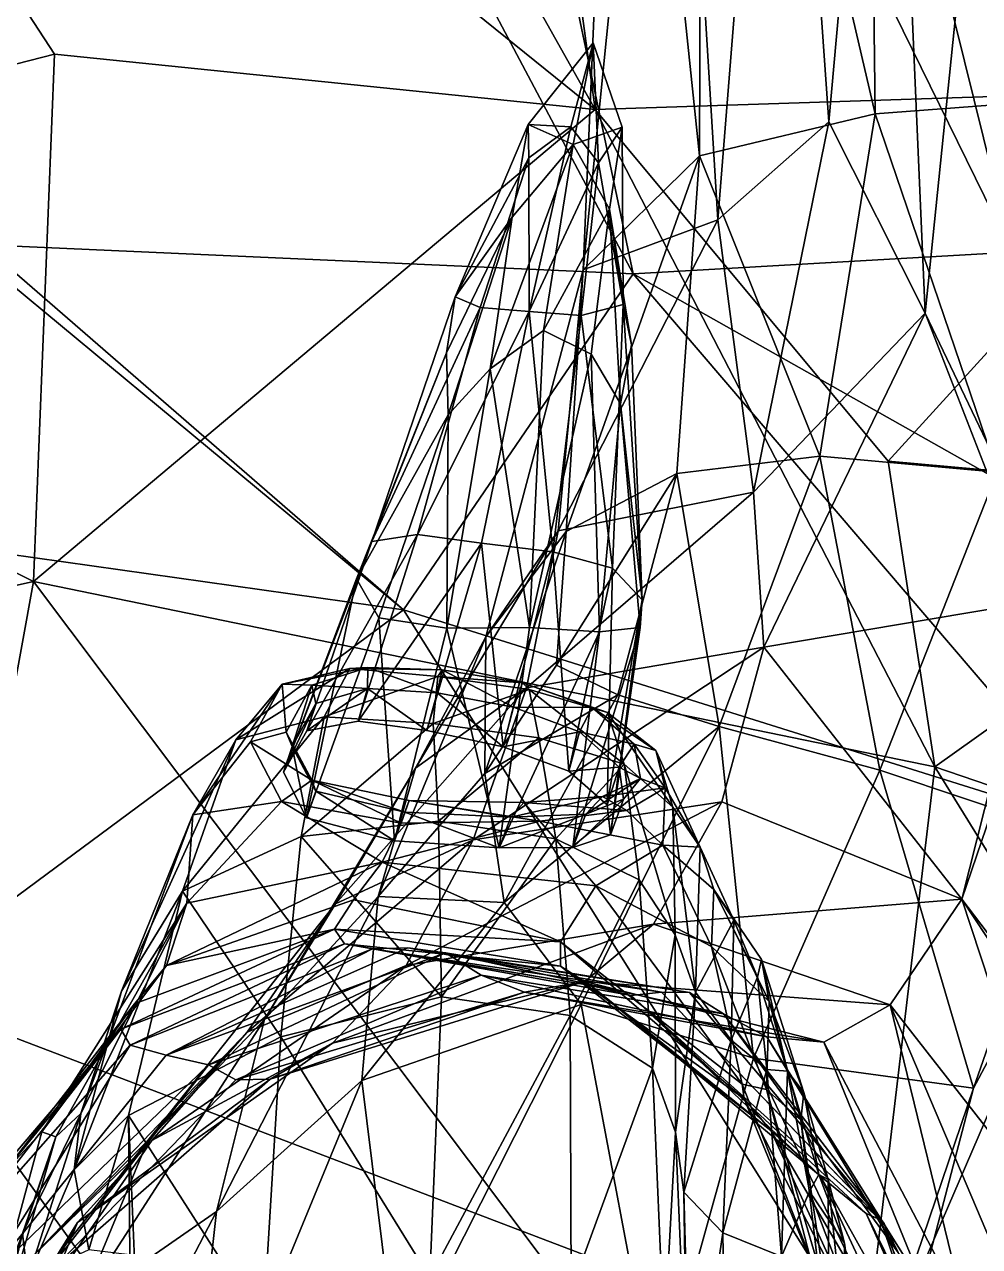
# Model space of a CAD drawing. Extents: x -76 to 76, y -20 to 79.
# Drawn here: x -5.24 to -3.075, y -3.878 to -1.107 of the extents above; entities that cross this region are included whole.
import ezdxf

# ---------------------------------------------------------------- set-up
doc = ezdxf.new("R2010")
doc.units = 0

msp = doc.modelspace()

# ---------------------------------------------------------------- linework, layer by layer
for points in [[(-5.5791, 1.6045, 19.1363), (-6.3624, 0.6491, 19.0044), (-3.9466, -1.2995, 19.118)], [(-4.335, 1.5627, 18.3898), (-5.5791, 1.6045, 19.1363), (-3.9466, -1.2995, 19.118)], [(-4.5214, 1.4731, 16.6782), (-3.7948, 1.5767, 17.6903), (-3.0019, -1.6229, 17.095)], [(-4.335, 1.5627, 18.3898), (-2.5129, -1.2531, 18.4508), (-3.7948, 1.5767, 17.6903)], [(-2.5129, -1.2531, 18.4508), (-4.335, 1.5627, 18.3898), (-3.9466, -1.2995, 19.118)], [(-2.5129, -1.2531, 18.4508), (-2.075, -1.4226, 17.9407), (-3.7948, 1.5767, 17.6903)], [(-3.7948, 1.5767, 17.6903), (-2.075, -1.4226, 17.9407), (-3.0019, -1.6229, 17.095)], [(-5.3398, 1.1169, 16.0077), (-4.5214, 1.4731, 16.6782), (-3.8605, -1.6724, 16.6149)], [(-4.5214, 1.4731, 16.6782), (-3.0019, -1.6229, 17.095), (-3.8605, -1.6724, 16.6149)], [(-3.8605, -1.6724, 16.6149), (-5.3813, -1.6043, 17.0585), (-5.3398, 1.1169, 16.0077)], [(-6.7877, -1.5882, 19.1722), (-5.1723, -1.1743, 19.0783), (-6.3624, 0.6491, 19.0044)], [(-6.3624, 0.6491, 19.0044), (-5.1723, -1.1743, 19.0783), (-3.9466, -1.2995, 19.118)], [(-2.8863, 0.5408, 17.142), (-3.3326, 0.4484, 16.4102), (-2.8606, -1.2758, 16.5523)], [(-3.3326, 0.4484, 16.4102), (-3.7039, 0.375, 15.6031), (-3.3118, -1.3095, 15.8399)], [(-3.3326, 0.4484, 16.4102), (-3.3118, -1.3095, 15.8399), (-2.8606, -1.2758, 16.5523)], [(-3.7039, 0.375, 15.6031), (-3.8898, 0.3173, 14.7541), (-3.7099, -1.4048, 15.019)], [(-3.7039, 0.375, 15.6031), (-3.7099, -1.4048, 15.019), (-3.3118, -1.3095, 15.8399)], [(-3.8898, 0.3173, 14.7541), (-3.9737, -1.663, 13.974), (-3.7099, -1.4048, 15.019)], [(-3.8898, 0.3173, 14.7541), (-3.7797, 0.2717, 13.8967), (-3.9737, -1.663, 13.974)], [(-3.7797, 0.2717, 13.8967), (-3.6687, -1.5502, 12.9158), (-3.9737, -1.663, 13.974)], [(-3.7797, 0.2717, 13.8967), (-3.5264, 0.2266, 13.0784), (-3.6687, -1.5502, 12.9158)], [(-3.5264, 0.2266, 13.0784), (-3.4167, -1.3279, 12.3711), (-3.6687, -1.5502, 12.9158)], [(-3.5264, 0.2266, 13.0784), (-3.2824, 0.1702, 12.3473), (-3.4167, -1.3279, 12.3711)], [(-3.2824, 0.1702, 12.3473), (-3.1985, -1.7614, 11.6806), (-3.4167, -1.3279, 12.3711)], [(-3.2824, 0.1702, 12.3473), (-3.0041, 0.1393, 11.7282), (-3.1985, -1.7614, 11.6806)], [(-3.1985, -1.7614, 11.6806), (-3.0041, 0.1393, 11.7282), (-2.961, -2.2582, 10.8857)], [(-3.9967, -1.3789, 7.4894), (-3.9512, -1.1489, 7.5664), (-4.0988, -1.3338, 7.375)], [(-4.0988, -1.3338, 7.375), (-3.9512, -1.1489, 7.5664), (-4.0016, -1.3391, 7.1912)], [(-3.9389, -1.4203, 7.0948), (-4.0016, -1.3391, 7.1912), (-3.9512, -1.1489, 7.5664)], [(-3.8854, -1.3399, 7.3107), (-3.9512, -1.1489, 7.5664), (-3.9967, -1.3789, 7.4894)], [(-3.8854, -1.3399, 7.3107), (-3.9389, -1.4203, 7.0948), (-3.9512, -1.1489, 7.5664)], [(-5.1723, -1.1743, 19.0783), (-6.7877, -1.5882, 19.1722), (-5.2202, -2.3697, 20.5094)], [(-3.9466, -1.2995, 19.118), (-5.1723, -1.1743, 19.0783), (-5.2202, -2.3697, 20.5094)], [(-2.5129, -1.2531, 18.4508), (-3.9466, -1.2995, 19.118), (-3.2821, -2.0974, 19.2822)], [(-2.3241, -2.1833, 18.5672), (-2.5129, -1.2531, 18.4508), (-3.2821, -2.0974, 19.2822)], [(-5.2202, -2.3697, 20.5094), (-3.1766, -2.7899, 19.738), (-3.9466, -1.2995, 19.118)], [(-3.1766, -2.7899, 19.738), (-3.2821, -2.0974, 19.2822), (-3.9466, -1.2995, 19.118)], [(-3.0349, -2.1219, 16.2327), (-2.8606, -1.2758, 16.5523), (-3.3118, -1.3095, 15.8399)], [(-3.4371, -2.0854, 15.6428), (-3.3118, -1.3095, 15.8399), (-3.7099, -1.4048, 15.019)], [(-3.5877, -2.1674, 12.3658), (-3.6687, -1.5502, 12.9158), (-3.4167, -1.3279, 12.3711)], [(-3.1985, -1.7614, 11.6806), (-3.5877, -2.1674, 12.3658), (-3.4167, -1.3279, 12.3711)], [(-3.4371, -2.0854, 15.6428), (-3.0349, -2.1219, 16.2327), (-3.3118, -1.3095, 15.8399)], [(-4.1344, -1.5441, 7.3001), (-4.0988, -1.3338, 7.375), (-4.2641, -1.7248, 6.9079)], [(-4.0988, -1.3338, 7.375), (-4.0971, -1.4097, 7.153), (-4.2641, -1.7248, 6.9079)], [(-4.1344, -1.5441, 7.3001), (-3.9967, -1.3789, 7.4894), (-4.0988, -1.3338, 7.375)], [(-4.0971, -1.4097, 7.153), (-4.0988, -1.3338, 7.375), (-4.0016, -1.3391, 7.1912)], [(-4.0971, -1.4097, 7.153), (-4.0016, -1.3391, 7.1912), (-4.0965, -1.7574, 6.6158)], [(-4.0016, -1.3391, 7.1912), (-3.9389, -1.4203, 7.0948), (-4.0965, -1.7574, 6.6158)], [(-3.9137, -1.5259, 7.2752), (-3.8854, -1.3399, 7.3107), (-3.9967, -1.3789, 7.4894)], [(-3.9389, -1.4203, 7.0948), (-3.8854, -1.3399, 7.3107), (-3.8827, -1.7419, 6.7925)], [(-3.8854, -1.3399, 7.3107), (-3.9137, -1.5259, 7.2752), (-3.8827, -1.7419, 6.7925)], [(-4.1344, -1.5441, 7.3001), (-4.1844, -1.8874, 7.08), (-3.9967, -1.3789, 7.4894)], [(-4.1844, -1.8874, 7.08), (-4.0636, -1.8005, 7.1925), (-3.9967, -1.3789, 7.4894)], [(-3.9137, -1.5259, 7.2752), (-3.9967, -1.3789, 7.4894), (-4.0636, -1.8005, 7.1925)], [(-4.0971, -1.4097, 7.153), (-4.2074, -1.7489, 6.7138), (-4.2641, -1.7248, 6.9079)], [(-4.2074, -1.7489, 6.7138), (-4.0971, -1.4097, 7.153), (-4.0965, -1.7574, 6.6158)], [(-3.7615, -2.125, 14.9908), (-3.7099, -1.4048, 15.019), (-4.0122, -2.2566, 14.4051)], [(-3.7099, -1.4048, 15.019), (-3.9737, -1.663, 13.974), (-4.0122, -2.2566, 14.4051)], [(-3.7615, -2.125, 14.9908), (-3.4371, -2.0854, 15.6428), (-3.7099, -1.4048, 15.019)], [(-3.9389, -1.4203, 7.0948), (-3.9781, -1.7667, 6.6329), (-4.0965, -1.7574, 6.6158)], [(-3.9781, -1.7667, 6.6329), (-3.9389, -1.4203, 7.0948), (-3.8827, -1.7419, 6.7925)], [(-4.3814, -2.4344, 17.8529), (-6.5653, -2.1256, 18.2411), (-5.5102, -1.4543, 18.207)], [(-5.3813, -1.6043, 17.0585), (-4.3814, -2.4344, 17.8529), (-5.5102, -1.4543, 18.207)], [(-4.1344, -1.5441, 7.3001), (-4.2832, -1.8512, 6.9412), (-4.2795, -1.9918, 6.92)], [(-4.2832, -1.8512, 6.9412), (-4.1344, -1.5441, 7.3001), (-4.2641, -1.7248, 6.9079)], [(-4.1844, -1.8874, 7.08), (-4.1344, -1.5441, 7.3001), (-4.2795, -1.9918, 6.92)], [(-3.9555, -1.8545, 7.0743), (-3.9137, -1.5259, 7.2752), (-4.0636, -1.8005, 7.1925)], [(-3.5877, -2.1674, 12.3658), (-4.0304, -2.2548, 13.3676), (-3.6687, -1.5502, 12.9158)], [(-4.0304, -2.2548, 13.3676), (-3.9737, -1.663, 13.974), (-3.6687, -1.5502, 12.9158)], [(-3.9137, -1.5259, 7.2752), (-3.9555, -1.8545, 7.0743), (-3.8888, -1.9673, 6.8558)], [(-3.9137, -1.5259, 7.2752), (-3.8645, -1.8333, 6.8692), (-3.8827, -1.7419, 6.7925)], [(-3.8645, -1.8333, 6.8692), (-3.9137, -1.5259, 7.2752), (-3.8888, -1.9673, 6.8558)], [(-5.2202, -2.3697, 20.5094), (-6.7877, -1.5882, 19.1722), (-8.7059, -3.1478, 21.0557)], [(-4.3814, -2.4344, 17.8529), (-5.3813, -1.6043, 17.0585), (-3.8605, -1.6724, 16.6149)], [(-3.8605, -1.6724, 16.6149), (-3.0019, -1.6229, 17.095), (-2.4088, -2.4916, 17.3016)], [(-2.7789, -2.9371, 16.9585), (-4.3814, -2.4344, 17.8529), (-3.8605, -1.6724, 16.6149)], [(-4.1944, -2.4955, 14.0143), (-4.0122, -2.2566, 14.4051), (-3.9737, -1.663, 13.974)], [(-4.0304, -2.2548, 13.3676), (-4.1944, -2.4955, 14.0143), (-3.9737, -1.663, 13.974)], [(-2.7789, -2.9371, 16.9585), (-3.8605, -1.6724, 16.6149), (-2.4088, -2.4916, 17.3016)], [(-4.2832, -1.8512, 6.9412), (-4.2641, -1.7248, 6.9079), (-4.4526, -2.279, 6.2753)], [(-4.4526, -2.279, 6.2753), (-4.2641, -1.7248, 6.9079), (-4.2074, -1.7489, 6.7138)], [(-3.9781, -1.7667, 6.6329), (-3.8827, -1.7419, 6.7925), (-3.9074, -2.3397, 6.1097)], [(-3.8398, -2.4113, 6.2236), (-3.9074, -2.3397, 6.1097), (-3.8827, -1.7419, 6.7925)], [(-3.8645, -1.8333, 6.8692), (-3.8398, -2.4113, 6.2236), (-3.8827, -1.7419, 6.7925)], [(-4.3496, -2.2635, 6.1091), (-4.4526, -2.279, 6.2753), (-4.2074, -1.7489, 6.7138)], [(-4.3496, -2.2635, 6.1091), (-4.2074, -1.7489, 6.7138), (-4.0965, -1.7574, 6.6158)], [(-4.2043, -2.283, 6.0068), (-4.3496, -2.2635, 6.1091), (-4.0965, -1.7574, 6.6158)], [(-4.0423, -2.3026, 6.0223), (-4.2043, -2.283, 6.0068), (-4.0965, -1.7574, 6.6158)], [(-3.9781, -1.7667, 6.6329), (-4.0423, -2.3026, 6.0223), (-4.0965, -1.7574, 6.6158)], [(-4.0423, -2.3026, 6.0223), (-3.9781, -1.7667, 6.6329), (-3.9074, -2.3397, 6.1097)], [(-3.5877, -2.1674, 12.3658), (-3.1985, -1.7614, 11.6806), (-3.5645, -2.5186, 11.9625)], [(-3.5645, -2.5186, 11.9625), (-3.1985, -1.7614, 11.6806), (-2.9444, -2.4147, 10.855)], [(-3.1985, -1.7614, 11.6806), (-2.961, -2.2582, 10.8857), (-2.9444, -2.4147, 10.855)], [(-4.0955, -2.4741, 6.6999), (-4.0636, -1.8005, 7.1925), (-4.1844, -1.8874, 7.08)], [(-3.9555, -1.8545, 7.0743), (-4.0636, -1.8005, 7.1925), (-4.0955, -2.4741, 6.6999)], [(-4.4878, -2.3641, 6.4516), (-4.2832, -1.8512, 6.9412), (-4.4526, -2.279, 6.2753)], [(-4.2832, -1.8512, 6.9412), (-4.4878, -2.3641, 6.4516), (-4.2795, -1.9918, 6.92)], [(-3.9366, -2.4842, 6.56), (-3.9555, -1.8545, 7.0743), (-4.0955, -2.4741, 6.6999)], [(-3.9555, -1.8545, 7.0743), (-3.9366, -2.4842, 6.56), (-3.8888, -1.9673, 6.8558)], [(-3.8398, -2.4113, 6.2236), (-3.8645, -1.8333, 6.8692), (-3.8888, -1.9673, 6.8558)], [(-4.2828, -2.4761, 6.7011), (-4.0955, -2.4741, 6.6999), (-4.1844, -1.8874, 7.08)], [(-4.2828, -2.4761, 6.7011), (-4.1844, -1.8874, 7.08), (-4.2795, -1.9918, 6.92)], [(-3.9366, -2.4842, 6.56), (-3.8447, -2.4739, 6.3713), (-3.8888, -1.9673, 6.8558)], [(-3.8447, -2.4739, 6.3713), (-3.8398, -2.4113, 6.2236), (-3.8888, -1.9673, 6.8558)], [(-4.4878, -2.3641, 6.4516), (-4.4371, -2.4521, 6.6046), (-4.2795, -1.9918, 6.92)], [(-4.4371, -2.4521, 6.6046), (-4.2828, -2.4761, 6.7011), (-4.2795, -1.9918, 6.92)], [(-3.4371, -2.0854, 15.6428), (-3.7615, -2.125, 14.9908), (-3.6652, -2.6985, 15.5716)], [(-3.4371, -2.0854, 15.6428), (-3.6652, -2.6985, 15.5716), (-3.3014, -2.7976, 16.0466)], [(-3.0349, -2.1219, 16.2327), (-3.4371, -2.0854, 15.6428), (-3.3014, -2.7976, 16.0466)], [(-3.2821, -2.0974, 19.2822), (-3.1766, -2.7899, 19.738), (-2.3241, -2.1833, 18.5672)], [(-4.3814, -2.4344, 17.8529), (-5.5453, -3.2967, 17.2856), (-6.5653, -2.1256, 18.2411)], [(-3.7615, -2.125, 14.9908), (-4.0122, -2.2566, 14.4051), (-4.0341, -2.5593, 14.6537)], [(-3.8955, -2.6267, 15.0717), (-3.7615, -2.125, 14.9908), (-4.0341, -2.5593, 14.6537)], [(-3.7615, -2.125, 14.9908), (-3.8955, -2.6267, 15.0717), (-3.6652, -2.6985, 15.5716)], [(-3.0349, -2.1219, 16.2327), (-3.3014, -2.7976, 16.0466), (-2.8859, -2.9369, 16.4437)], [(-3.5877, -2.1674, 12.3658), (-3.5645, -2.5186, 11.9625), (-4.1022, -2.6109, 13.0247)], [(-4.0304, -2.2548, 13.3676), (-3.5877, -2.1674, 12.3658), (-4.1022, -2.6109, 13.0247)], [(-3.1766, -2.7899, 19.738), (-1.2981, -3.4321, 19.0272), (-2.3241, -2.1833, 18.5672)], [(-4.3496, -2.2635, 6.1091), (-4.484, -2.6863, 5.7206), (-4.6003, -2.7082, 5.882)], [(-4.4526, -2.279, 6.2753), (-4.3496, -2.2635, 6.1091), (-4.6003, -2.7082, 5.882)], [(-4.3496, -2.2635, 6.1091), (-4.2043, -2.283, 6.0068), (-4.484, -2.6863, 5.7206)], [(-4.1944, -2.4955, 14.0143), (-4.0304, -2.2548, 13.3676), (-4.3535, -2.7932, 13.7256)], [(-4.0304, -2.2548, 13.3676), (-4.1022, -2.6109, 13.0247), (-4.3535, -2.7932, 13.7256)], [(-4.1944, -2.4955, 14.0143), (-4.1963, -2.8049, 14.5077), (-4.0122, -2.2566, 14.4051)], [(-4.1963, -2.8049, 14.5077), (-4.0341, -2.5593, 14.6537), (-4.0122, -2.2566, 14.4051)], [(-4.4878, -2.3641, 6.4516), (-4.4526, -2.279, 6.2753), (-4.653, -2.8022, 6.1279)], [(-4.4526, -2.279, 6.2753), (-4.6003, -2.7082, 5.882), (-4.653, -2.8022, 6.1279)], [(-4.2043, -2.283, 6.0068), (-4.3279, -2.708, 5.6432), (-4.484, -2.6863, 5.7206)], [(-4.1553, -2.7448, 5.6495), (-4.3279, -2.708, 5.6432), (-4.2043, -2.283, 6.0068)], [(-4.0423, -2.3026, 6.0223), (-4.1553, -2.7448, 5.6495), (-4.2043, -2.283, 6.0068)], [(-4.1553, -2.7448, 5.6495), (-4.0423, -2.3026, 6.0223), (-4.006, -2.7999, 5.7168)], [(-4.0423, -2.3026, 6.0223), (-3.9074, -2.3397, 6.1097), (-4.006, -2.7999, 5.7168)], [(-3.9196, -2.8762, 5.8221), (-4.006, -2.7999, 5.7168), (-3.9074, -2.3397, 6.1097)], [(-3.8398, -2.4113, 6.2236), (-3.9196, -2.8762, 5.8221), (-3.9074, -2.3397, 6.1097)], [(-5.2202, -2.3697, 20.5094), (-8.7059, -3.1478, 21.0557), (-5.5939, -4.4285, 20.8979)], [(-5.2202, -2.3697, 20.5094), (-5.5939, -4.4285, 20.8979), (-3.4125, -4.7745, 20.4627)], [(-3.1766, -2.7899, 19.738), (-5.2202, -2.3697, 20.5094), (-3.4125, -4.7745, 20.4627)], [(-4.4878, -2.3641, 6.4516), (-4.653, -2.8022, 6.1279), (-4.6006, -2.9061, 6.3436)], [(-4.4371, -2.4521, 6.6046), (-4.4878, -2.3641, 6.4516), (-4.6006, -2.9061, 6.3436)], [(-5.5453, -3.2967, 17.2856), (-4.3814, -2.4344, 17.8529), (-3.3038, -4.1515, 16.7161)], [(-4.3814, -2.4344, 17.8529), (-2.7789, -2.9371, 16.9585), (-3.3038, -4.1515, 16.7161)], [(-3.9196, -2.8762, 5.8221), (-3.8398, -2.4113, 6.2236), (-3.9115, -2.944, 5.9737)], [(-3.8398, -2.4113, 6.2236), (-3.8447, -2.4739, 6.3713), (-3.9115, -2.944, 5.9737)], [(-3.5645, -2.5186, 11.9625), (-2.9444, -2.4147, 10.855), (-3.1153, -3.0902, 10.8571)], [(-2.9444, -2.4147, 10.855), (-2.9034, -2.4696, 10.7854), (-3.1153, -3.0902, 10.8571)], [(-4.4371, -2.4521, 6.6046), (-4.6006, -2.9061, 6.3436), (-4.4016, -2.9576, 6.4145)], [(-4.2828, -2.4761, 6.7011), (-4.4371, -2.4521, 6.6046), (-4.4016, -2.9576, 6.4145)], [(-4.2828, -2.4761, 6.7011), (-4.4016, -2.9576, 6.4145), (-4.1643, -2.9741, 6.3551)], [(-4.0955, -2.4741, 6.6999), (-4.2828, -2.4761, 6.7011), (-4.1643, -2.9741, 6.3551)], [(-3.9366, -2.4842, 6.56), (-4.0955, -2.4741, 6.6999), (-4.1643, -2.9741, 6.3551)], [(-3.997, -2.9731, 6.1797), (-3.9366, -2.4842, 6.56), (-4.1643, -2.9741, 6.3551)], [(-3.9366, -2.4842, 6.56), (-3.997, -2.9731, 6.1797), (-3.8447, -2.4739, 6.3713)], [(-3.997, -2.9731, 6.1797), (-3.9115, -2.944, 5.9737), (-3.8447, -2.4739, 6.3713)], [(-3.1153, -3.0902, 10.8571), (-2.9034, -2.4696, 10.7854), (-2.7353, -3.5908, 10.2965)], [(-4.1944, -2.4955, 14.0143), (-4.3535, -2.7932, 13.7256), (-4.4381, -3.0839, 14.2788)], [(-4.1963, -2.8049, 14.5077), (-4.1944, -2.4955, 14.0143), (-4.4381, -3.0839, 14.2788)], [(-3.6594, -2.8697, 11.7463), (-4.2228, -2.9555, 12.7383), (-3.5645, -2.5186, 11.9625)], [(-4.2228, -2.9555, 12.7383), (-4.1022, -2.6109, 13.0247), (-3.5645, -2.5186, 11.9625)], [(-3.6594, -2.8697, 11.7463), (-3.5645, -2.5186, 11.9625), (-3.1153, -3.0902, 10.8571)], [(-4.5025, -2.5673, 5.6614), (-4.5611, -2.6764, 5.5063), (-4.761, -2.7289, 5.7434)], [(-4.6562, -2.6029, 5.8932), (-4.5025, -2.5673, 5.6614), (-4.761, -2.7289, 5.7434)], [(-4.5025, -2.5673, 5.6614), (-4.6562, -2.6029, 5.8932), (-4.4616, -2.5647, 5.7338)], [(-4.6562, -2.6029, 5.8932), (-4.5889, -2.605, 5.9314), (-4.4616, -2.5647, 5.7338)], [(-4.4624, -2.6128, 5.743), (-4.4616, -2.5647, 5.7338), (-4.5889, -2.605, 5.9314)], [(-4.5025, -2.5673, 5.6614), (-4.3035, -2.5852, 5.5322), (-4.5611, -2.6764, 5.5063)], [(-4.5025, -2.5673, 5.6614), (-4.4616, -2.5647, 5.7338), (-4.2931, -2.5701, 5.624)], [(-4.3035, -2.5852, 5.5322), (-4.5025, -2.5673, 5.6614), (-4.2931, -2.5701, 5.624)], [(-4.4624, -2.6128, 5.743), (-4.3049, -2.6222, 5.6501), (-4.4616, -2.5647, 5.7338)], [(-4.3049, -2.6222, 5.6501), (-4.2931, -2.5701, 5.624), (-4.4616, -2.5647, 5.7338)], [(-4.3049, -2.6222, 5.6501), (-4.1319, -2.6549, 5.6507), (-4.2931, -2.5701, 5.624)], [(-4.3035, -2.5852, 5.5322), (-4.2931, -2.5701, 5.624), (-4.1113, -2.6, 5.6206)], [(-4.1319, -2.6549, 5.6507), (-4.1113, -2.6, 5.6206), (-4.2931, -2.5701, 5.624)], [(-3.8955, -2.6267, 15.0717), (-4.0341, -2.5593, 14.6537), (-4.1963, -2.8049, 14.5077)], [(-4.728, -2.7336, 6.2049), (-4.6562, -2.6029, 5.8932), (-4.8583, -2.8992, 6.0766)], [(-4.6562, -2.6029, 5.8932), (-4.761, -2.7289, 5.7434), (-4.8583, -2.8992, 6.0766)], [(-4.728, -2.7336, 6.2049), (-4.6471, -2.7119, 6.1987), (-4.6562, -2.6029, 5.8932)], [(-4.6471, -2.7119, 6.1987), (-4.5889, -2.605, 5.9314), (-4.6562, -2.6029, 5.8932)], [(-4.3035, -2.5852, 5.5322), (-4.3138, -2.6916, 5.3819), (-4.5611, -2.6764, 5.5063)], [(-4.3035, -2.5852, 5.5322), (-4.096, -2.6149, 5.5282), (-4.3138, -2.6916, 5.3819)], [(-4.096, -2.6149, 5.5282), (-4.3035, -2.5852, 5.5322), (-4.1113, -2.6, 5.6206)], [(-4.1113, -2.6, 5.6206), (-4.1319, -2.6549, 5.6507), (-3.9537, -2.6557, 5.7032)], [(-4.096, -2.6149, 5.5282), (-4.1113, -2.6, 5.6206), (-3.9184, -2.6672, 5.6264)], [(-4.1113, -2.6, 5.6206), (-3.9537, -2.6557, 5.7032), (-3.9184, -2.6672, 5.6264)], [(-4.6471, -2.7119, 6.1987), (-4.6332, -2.7437, 6.1691), (-4.5889, -2.605, 5.9314)], [(-4.6332, -2.7437, 6.1691), (-4.58, -2.6467, 5.9193), (-4.5889, -2.605, 5.9314)], [(-4.4624, -2.6128, 5.743), (-4.58, -2.6467, 5.9193), (-4.6003, -2.7082, 5.882)], [(-4.484, -2.6863, 5.7206), (-4.4624, -2.6128, 5.743), (-4.6003, -2.7082, 5.882)], [(-4.58, -2.6467, 5.9193), (-4.4624, -2.6128, 5.743), (-4.5889, -2.605, 5.9314)], [(-4.5351, -3.1008, 13.4466), (-4.3535, -2.7932, 13.7256), (-4.1022, -2.6109, 13.0247)], [(-4.2228, -2.9555, 12.7383), (-4.5351, -3.1008, 13.4466), (-4.1022, -2.6109, 13.0247)], [(-4.4624, -2.6128, 5.743), (-4.484, -2.6863, 5.7206), (-4.3279, -2.708, 5.6432)], [(-4.3049, -2.6222, 5.6501), (-4.4624, -2.6128, 5.743), (-4.3279, -2.708, 5.6432)], [(-4.3049, -2.6222, 5.6501), (-4.3279, -2.708, 5.6432), (-4.1553, -2.7448, 5.6495)], [(-4.096, -2.6149, 5.5282), (-4.0746, -2.7244, 5.3871), (-4.3138, -2.6916, 5.3819)], [(-4.1319, -2.6549, 5.6507), (-4.3049, -2.6222, 5.6501), (-4.1553, -2.7448, 5.6495)], [(-4.1529, -3.0981, 15.0496), (-3.8955, -2.6267, 15.0717), (-4.1963, -2.8049, 14.5077)], [(-3.8955, -2.6267, 15.0717), (-4.1529, -3.0981, 15.0496), (-3.6652, -2.6985, 15.5716)], [(-4.096, -2.6149, 5.5282), (-3.9184, -2.6672, 5.6264), (-3.881, -2.7844, 5.4977)], [(-4.0746, -2.7244, 5.3871), (-4.096, -2.6149, 5.5282), (-3.881, -2.7844, 5.4977)], [(-4.6332, -2.7437, 6.1691), (-4.653, -2.8022, 6.1279), (-4.58, -2.6467, 5.9193)], [(-4.653, -2.8022, 6.1279), (-4.6003, -2.7082, 5.882), (-4.58, -2.6467, 5.9193)], [(-4.1319, -2.6549, 5.6507), (-4.1553, -2.7448, 5.6495), (-3.9817, -2.711, 5.724)], [(-4.1319, -2.6549, 5.6507), (-3.9817, -2.711, 5.724), (-3.9537, -2.6557, 5.7032)], [(-3.8581, -2.7385, 5.8518), (-3.9537, -2.6557, 5.7032), (-3.9817, -2.711, 5.724)], [(-3.8093, -2.7528, 5.8036), (-3.9184, -2.6672, 5.6264), (-3.9537, -2.6557, 5.7032)], [(-3.8581, -2.7385, 5.8518), (-3.8093, -2.7528, 5.8036), (-3.9537, -2.6557, 5.7032)], [(-4.6132, -2.9481, 5.2489), (-4.8823, -3.0717, 5.4209), (-4.5611, -2.6764, 5.5063)], [(-4.8823, -3.0717, 5.4209), (-4.761, -2.7289, 5.7434), (-4.5611, -2.6764, 5.5063)], [(-4.6132, -2.9481, 5.2489), (-4.5611, -2.6764, 5.5063), (-4.3138, -2.6916, 5.3819)], [(-3.8093, -2.7528, 5.8036), (-3.7702, -2.8812, 5.6894), (-3.9184, -2.6672, 5.6264)], [(-3.7702, -2.8812, 5.6894), (-3.881, -2.7844, 5.4977), (-3.9184, -2.6672, 5.6264)], [(-4.6471, -2.7119, 6.1987), (-4.728, -2.7336, 6.2049), (-4.5892, -2.8206, 6.4261)], [(-4.6332, -2.7437, 6.1691), (-4.6471, -2.7119, 6.1987), (-4.58, -2.8452, 6.3836)], [(-4.6471, -2.7119, 6.1987), (-4.5892, -2.8206, 6.4261), (-4.58, -2.8452, 6.3836)], [(-4.3015, -2.9134, 5.1807), (-4.6132, -2.9481, 5.2489), (-4.3138, -2.6916, 5.3819)], [(-4.3015, -2.9134, 5.1807), (-4.3138, -2.6916, 5.3819), (-4.0746, -2.7244, 5.3871)], [(-4.1553, -2.7448, 5.6495), (-4.006, -2.7999, 5.7168), (-3.9817, -2.711, 5.724)], [(-4.1529, -3.0981, 15.0496), (-3.9786, -3.3289, 15.5832), (-3.6652, -2.6985, 15.5716)], [(-3.8925, -2.7907, 5.8496), (-3.9817, -2.711, 5.724), (-4.006, -2.7999, 5.7168)], [(-3.8925, -2.7907, 5.8496), (-3.8581, -2.7385, 5.8518), (-3.9817, -2.711, 5.724)], [(-3.9786, -3.3289, 15.5832), (-3.5878, -3.451, 16.0517), (-3.6652, -2.6985, 15.5716)], [(-3.5878, -3.451, 16.0517), (-3.3014, -2.7976, 16.0466), (-3.6652, -2.6985, 15.5716)], [(-5.0202, -3.299, 5.7022), (-4.8583, -2.8992, 6.0766), (-4.761, -2.7289, 5.7434)], [(-4.8823, -3.0717, 5.4209), (-5.0202, -3.299, 5.7022), (-4.761, -2.7289, 5.7434)], [(-4.728, -2.7336, 6.2049), (-4.8583, -2.8992, 6.0766), (-4.6579, -2.8688, 6.4738)], [(-4.728, -2.7336, 6.2049), (-4.6579, -2.8688, 6.4738), (-4.5892, -2.8206, 6.4261)], [(-4.0358, -2.9532, 5.2109), (-4.3015, -2.9134, 5.1807), (-4.0746, -2.7244, 5.3871)], [(-4.0358, -2.9532, 5.2109), (-4.0746, -2.7244, 5.3871), (-3.881, -2.7844, 5.4977)], [(-3.8581, -2.7385, 5.8518), (-3.8925, -2.7907, 5.8496), (-3.8438, -2.8164, 6.0472)], [(-3.8093, -2.7528, 5.8036), (-3.8581, -2.7385, 5.8518), (-3.7881, -2.838, 6.0381)], [(-3.8581, -2.7385, 5.8518), (-3.8438, -2.8164, 6.0472), (-3.7881, -2.838, 6.0381)], [(-4.653, -2.8022, 6.1279), (-4.6332, -2.7437, 6.1691), (-4.6006, -2.9061, 6.3436)], [(-4.6332, -2.7437, 6.1691), (-4.58, -2.8452, 6.3836), (-4.6006, -2.9061, 6.3436)], [(-3.8093, -2.7528, 5.8036), (-3.7881, -2.838, 6.0381), (-3.7082, -2.9721, 5.9424)], [(-3.7702, -2.8812, 5.6894), (-3.8093, -2.7528, 5.8036), (-3.7082, -2.9721, 5.9424)], [(-4.5351, -3.1008, 13.4466), (-4.6959, -3.3627, 14.0155), (-4.3535, -2.7932, 13.7256)], [(-4.6959, -3.3627, 14.0155), (-4.4381, -3.0839, 14.2788), (-4.3535, -2.7932, 13.7256)], [(-3.8467, -3.0462, 5.3213), (-4.0358, -2.9532, 5.2109), (-3.881, -2.7844, 5.4977)], [(-3.9196, -2.8762, 5.8221), (-3.8925, -2.7907, 5.8496), (-4.006, -2.7999, 5.7168)], [(-3.8925, -2.7907, 5.8496), (-3.9196, -2.8762, 5.8221), (-3.9115, -2.944, 5.9737)], [(-3.882, -2.8631, 6.0196), (-3.8925, -2.7907, 5.8496), (-3.9115, -2.944, 5.9737)], [(-3.8925, -2.7907, 5.8496), (-3.882, -2.8631, 6.0196), (-3.8438, -2.8164, 6.0472)], [(-3.765, -3.1712, 5.4939), (-3.8467, -3.0462, 5.3213), (-3.881, -2.7844, 5.4977)], [(-3.7702, -2.8812, 5.6894), (-3.765, -3.1712, 5.4939), (-3.881, -2.7844, 5.4977)], [(-3.5878, -3.451, 16.0517), (-3.0888, -3.5188, 16.4877), (-3.3014, -2.7976, 16.0466)], [(-3.1766, -2.7899, 19.738), (-3.4125, -4.7745, 20.4627), (-1.6097, -5.3225, 19.4562)], [(-3.0888, -3.5188, 16.4877), (-2.8859, -2.9369, 16.4437), (-3.3014, -2.7976, 16.0466)], [(-1.2981, -3.4321, 19.0272), (-3.1766, -2.7899, 19.738), (-1.6097, -5.3225, 19.4562)], [(-4.6579, -2.8688, 6.4738), (-4.3865, -2.9177, 6.5767), (-4.5892, -2.8206, 6.4261)], [(-4.3865, -2.9177, 6.5767), (-4.3685, -2.8663, 6.5041), (-4.5892, -2.8206, 6.4261)], [(-4.3782, -2.8926, 6.4538), (-4.58, -2.8452, 6.3836), (-4.5892, -2.8206, 6.4261)], [(-4.3685, -2.8663, 6.5041), (-4.3782, -2.8926, 6.4538), (-4.5892, -2.8206, 6.4261)], [(-4.1529, -3.0981, 15.0496), (-4.1963, -2.8049, 14.5077), (-4.4381, -3.0839, 14.2788)], [(-3.9679, -2.8975, 6.2265), (-3.93, -2.8576, 6.2704), (-3.8438, -2.8164, 6.0472)], [(-3.882, -2.8631, 6.0196), (-3.9679, -2.8975, 6.2265), (-3.8438, -2.8164, 6.0472)], [(-3.7881, -2.838, 6.0381), (-3.8438, -2.8164, 6.0472), (-3.93, -2.8576, 6.2704)], [(-4.4016, -2.9576, 6.4145), (-4.6006, -2.9061, 6.3436), (-4.58, -2.8452, 6.3836)], [(-4.3782, -2.8926, 6.4538), (-4.4016, -2.9576, 6.4145), (-4.58, -2.8452, 6.3836)], [(-3.8744, -2.8892, 6.3084), (-3.7881, -2.838, 6.0381), (-3.93, -2.8576, 6.2704)], [(-3.8744, -2.8892, 6.3084), (-3.7929, -2.9676, 6.2826), (-3.7881, -2.838, 6.0381)], [(-3.7929, -2.9676, 6.2826), (-3.7082, -2.9721, 5.9424), (-3.7881, -2.838, 6.0381)], [(-4.8583, -2.8992, 6.0766), (-4.8721, -3.0995, 6.5222), (-4.6579, -2.8688, 6.4738)], [(-4.6579, -2.8688, 6.4738), (-4.8721, -3.0995, 6.5222), (-4.4293, -3.0062, 6.7172)], [(-4.3865, -2.9177, 6.5767), (-4.6579, -2.8688, 6.4738), (-4.4293, -3.0062, 6.7172)], [(-4.3865, -2.9177, 6.5767), (-4.0723, -2.9134, 6.5196), (-4.3685, -2.8663, 6.5041)], [(-4.3782, -2.8926, 6.4538), (-4.3685, -2.8663, 6.5041), (-4.1376, -2.9039, 6.396)], [(-3.6594, -2.8697, 11.7463), (-3.8141, -3.147, 11.6031), (-4.3751, -3.2402, 12.4551)], [(-4.2228, -2.9555, 12.7383), (-3.6594, -2.8697, 11.7463), (-4.3751, -3.2402, 12.4551)], [(-4.0723, -2.9134, 6.5196), (-4.1079, -2.8712, 6.4473), (-4.3685, -2.8663, 6.5041)], [(-4.3685, -2.8663, 6.5041), (-4.1079, -2.8712, 6.4473), (-4.1376, -2.9039, 6.396)], [(-3.9679, -2.8975, 6.2265), (-4.1376, -2.9039, 6.396), (-3.93, -2.8576, 6.2704)], [(-4.1376, -2.9039, 6.396), (-4.1079, -2.8712, 6.4473), (-3.93, -2.8576, 6.2704)], [(-3.8744, -2.8892, 6.3084), (-3.93, -2.8576, 6.2704), (-4.1079, -2.8712, 6.4473)], [(-4.0723, -2.9134, 6.5196), (-3.8744, -2.8892, 6.3084), (-4.1079, -2.8712, 6.4473)], [(-3.9679, -2.8975, 6.2265), (-3.882, -2.8631, 6.0196), (-3.997, -2.9731, 6.1797)], [(-3.882, -2.8631, 6.0196), (-3.9115, -2.944, 5.9737), (-3.997, -2.9731, 6.1797)], [(-3.6594, -2.8697, 11.7463), (-3.1153, -3.0902, 10.8571), (-3.8141, -3.147, 11.6031)], [(-3.765, -3.1712, 5.4939), (-3.7702, -2.8812, 5.6894), (-3.7193, -3.3013, 5.6246)], [(-3.7702, -2.8812, 5.6894), (-3.7082, -2.9721, 5.9424), (-3.7193, -3.3013, 5.6246)], [(-5.0202, -3.299, 5.7022), (-5.1125, -3.5759, 5.9328), (-4.8583, -2.8992, 6.0766)], [(-5.1125, -3.5759, 5.9328), (-4.8721, -3.0995, 6.5222), (-4.8583, -2.8992, 6.0766)], [(-4.4016, -2.9576, 6.4145), (-4.3782, -2.8926, 6.4538), (-4.1643, -2.9741, 6.3551)], [(-4.3782, -2.8926, 6.4538), (-4.1376, -2.9039, 6.396), (-4.1643, -2.9741, 6.3551)], [(-3.9679, -2.8975, 6.2265), (-3.997, -2.9731, 6.1797), (-4.1643, -2.9741, 6.3551)], [(-4.1376, -2.9039, 6.396), (-3.9679, -2.8975, 6.2265), (-4.1643, -2.9741, 6.3551)], [(-3.8744, -2.8892, 6.3084), (-4.0723, -2.9134, 6.5196), (-3.7929, -2.9676, 6.2826)], [(-4.6132, -2.9481, 5.2489), (-4.3015, -2.9134, 5.1807), (-4.2946, -3.3119, 4.8595)], [(-4.3865, -2.9177, 6.5767), (-4.4293, -3.0062, 6.7172), (-4.0723, -2.9134, 6.5196)], [(-4.4293, -3.0062, 6.7172), (-3.9454, -3.0601, 6.6421), (-4.0723, -2.9134, 6.5196)], [(-4.3015, -2.9134, 5.1807), (-4.0358, -2.9532, 5.2109), (-4.2946, -3.3119, 4.8595)], [(-4.0723, -2.9134, 6.5196), (-3.9454, -3.0601, 6.6421), (-3.7929, -2.9676, 6.2826)], [(-2.7789, -2.9371, 16.9585), (-3.0888, -3.5188, 16.4877), (-3.3038, -4.1515, 16.7161)], [(-2.8859, -2.9369, 16.4437), (-3.0888, -3.5188, 16.4877), (-2.7789, -2.9371, 16.9585)], [(-4.6132, -2.9481, 5.2489), (-4.6592, -3.402, 4.8692), (-4.8823, -3.0717, 5.4209)], [(-4.5351, -3.1008, 13.4466), (-4.2228, -2.9555, 12.7383), (-4.7356, -3.3914, 13.1334)], [(-4.2228, -2.9555, 12.7383), (-4.3751, -3.2402, 12.4551), (-4.7356, -3.3914, 13.1334)], [(-4.6592, -3.402, 4.8692), (-4.6132, -2.9481, 5.2489), (-4.2946, -3.3119, 4.8595)], [(-4.0358, -2.9532, 5.2109), (-4.0033, -3.3536, 4.905), (-4.2946, -3.3119, 4.8595)], [(-4.0358, -2.9532, 5.2109), (-3.8467, -3.0462, 5.3213), (-4.0033, -3.3536, 4.905)], [(-3.7929, -2.9676, 6.2826), (-3.9454, -3.0601, 6.6421), (-3.6831, -3.1972, 6.298)], [(-3.6774, -3.0679, 6.1346), (-3.7929, -2.9676, 6.2826), (-3.6831, -3.1972, 6.298)], [(-3.7929, -2.9676, 6.2826), (-3.6774, -3.0679, 6.1346), (-3.7082, -2.9721, 5.9424)], [(-3.7193, -3.3013, 5.6246), (-3.7082, -2.9721, 5.9424), (-3.632, -3.1377, 5.8814)], [(-3.6774, -3.0679, 6.1346), (-3.632, -3.1377, 5.8814), (-3.7082, -2.9721, 5.9424)], [(-4.4944, -3.0914, 6.9716), (-4.4293, -3.0062, 6.7172), (-4.9184, -3.2406, 6.9034)], [(-4.4293, -3.0062, 6.7172), (-4.8721, -3.0995, 6.5222), (-4.9184, -3.2406, 6.9034)], [(-4.4944, -3.0914, 6.9716), (-4.0254, -3.1866, 6.9932), (-4.4293, -3.0062, 6.7172)], [(-4.0254, -3.1866, 6.9932), (-3.9454, -3.0601, 6.6421), (-4.4293, -3.0062, 6.7172)], [(-3.8467, -3.0462, 5.3213), (-3.8162, -3.4737, 4.9997), (-4.0033, -3.3536, 4.905)], [(-3.8467, -3.0462, 5.3213), (-3.765, -3.1712, 5.4939), (-3.8162, -3.4737, 4.9997)], [(-5.0202, -3.299, 5.7022), (-4.8823, -3.0717, 5.4209), (-5.1276, -3.704, 5.3387)], [(-4.8823, -3.0717, 5.4209), (-5.0042, -3.5805, 4.9814), (-5.1276, -3.704, 5.3387)], [(-4.6592, -3.402, 4.8692), (-5.0042, -3.5805, 4.9814), (-4.8823, -3.0717, 5.4209)], [(-3.613, -3.5093, 6.6215), (-3.9454, -3.0601, 6.6421), (-4.0254, -3.1866, 6.9932)], [(-3.6831, -3.1972, 6.298), (-3.9454, -3.0601, 6.6421), (-3.613, -3.5093, 6.6215)], [(-3.6774, -3.0679, 6.1346), (-3.6831, -3.1972, 6.298), (-3.5522, -3.3222, 6.0243)], [(-3.6774, -3.0679, 6.1346), (-3.5695, -3.2267, 5.9154), (-3.5787, -3.2671, 5.7883)], [(-3.5695, -3.2267, 5.9154), (-3.6774, -3.0679, 6.1346), (-3.5522, -3.3222, 6.0243)], [(-3.632, -3.1377, 5.8814), (-3.6774, -3.0679, 6.1346), (-3.5787, -3.2671, 5.7883)], [(-5.2006, -3.618, 6.7911), (-4.9184, -3.2406, 6.9034), (-4.8721, -3.0995, 6.5222)], [(-5.169, -3.6294, 6.3648), (-5.2006, -3.618, 6.7911), (-4.8721, -3.0995, 6.5222)], [(-5.169, -3.6294, 6.3648), (-4.8721, -3.0995, 6.5222), (-5.1125, -3.5759, 5.9328)], [(-4.5351, -3.1008, 13.4466), (-4.7356, -3.3914, 13.1334), (-4.9609, -3.6371, 13.6891)], [(-4.6959, -3.3627, 14.0155), (-4.5351, -3.1008, 13.4466), (-4.9609, -3.6371, 13.6891)], [(-4.4944, -3.0914, 6.9716), (-4.9184, -3.2406, 6.9034), (-4.5376, -3.1582, 7.5144)], [(-4.8047, -3.7982, 14.5895), (-4.4755, -3.5012, 14.8977), (-4.4381, -3.0839, 14.2788)], [(-4.6959, -3.3627, 14.0155), (-4.8047, -3.7982, 14.5895), (-4.4381, -3.0839, 14.2788)], [(-4.4944, -3.0914, 6.9716), (-4.5376, -3.1582, 7.5144), (-4.0254, -3.1866, 6.9932)], [(-4.4755, -3.5012, 14.8977), (-4.1529, -3.0981, 15.0496), (-4.4381, -3.0839, 14.2788)], [(-4.1529, -3.0981, 15.0496), (-4.4755, -3.5012, 14.8977), (-3.9786, -3.3289, 15.5832)], [(-3.1153, -3.0902, 10.8571), (-3.2777, -3.3297, 10.8764), (-3.8141, -3.147, 11.6031)], [(-3.1153, -3.0902, 10.8571), (-2.861, -3.8636, 10.4571), (-3.2777, -3.3297, 10.8764)], [(-2.861, -3.8636, 10.4571), (-3.1153, -3.0902, 10.8571), (-2.7146, -3.696, 10.2615)], [(-3.1153, -3.0902, 10.8571), (-2.7353, -3.5908, 10.2965), (-2.7146, -3.696, 10.2615)], [(-4.5148, -3.1918, 8.5202), (-4.5376, -3.1582, 7.5144), (-5.0218, -3.3849, 8.4863)], [(-4.5376, -3.1582, 7.5144), (-4.9912, -3.3274, 7.4691), (-5.0218, -3.3849, 8.4863)], [(-4.9184, -3.2406, 6.9034), (-4.9912, -3.3274, 7.4691), (-4.5376, -3.1582, 7.5144)], [(-3.9701, -3.2768, 11.4186), (-4.5417, -3.4166, 12.1214), (-3.8141, -3.147, 11.6031)], [(-4.5417, -3.4166, 12.1214), (-4.3751, -3.2402, 12.4551), (-3.8141, -3.147, 11.6031)], [(-4.5376, -3.1582, 7.5144), (-4.5148, -3.1918, 8.5202), (-4.0248, -3.2419, 7.54)], [(-4.5376, -3.1582, 7.5144), (-4.0248, -3.2419, 7.54), (-4.0254, -3.1866, 6.9932)], [(-3.9701, -3.2768, 11.4186), (-3.8141, -3.147, 11.6031), (-3.2777, -3.3297, 10.8764)], [(-3.6383, -3.4097, 5.6093), (-3.7193, -3.3013, 5.6246), (-3.632, -3.1377, 5.8814)], [(-3.6383, -3.4097, 5.6093), (-3.632, -3.1377, 5.8814), (-3.5787, -3.2671, 5.7883)], [(-3.765, -3.1712, 5.4939), (-3.7642, -3.6188, 5.1376), (-3.8162, -3.4737, 4.9997)], [(-3.765, -3.1712, 5.4939), (-3.7193, -3.3013, 5.6246), (-3.7642, -3.6188, 5.1376)], [(-4.5148, -3.1918, 8.5202), (-5.0218, -3.3849, 8.4863), (-5.0008, -3.4212, 9.5701)], [(-4.451, -3.2025, 9.5651), (-4.5148, -3.1918, 8.5202), (-5.0008, -3.4212, 9.5701)], [(-4.451, -3.2025, 9.5651), (-5.0008, -3.4212, 9.5701), (-4.9189, -3.444, 10.3356)], [(-4.371, -3.2005, 10.225), (-4.451, -3.2025, 9.5651), (-4.9189, -3.444, 10.3356)], [(-4.371, -3.2005, 10.225), (-4.9189, -3.444, 10.3356), (-4.2855, -3.2119, 10.6407)], [(-4.9189, -3.444, 10.3356), (-4.8233, -3.466, 10.8929), (-4.2855, -3.2119, 10.6407)], [(-4.2049, -3.2625, 10.9529), (-4.2855, -3.2119, 10.6407), (-4.8233, -3.466, 10.8929)], [(-4.5148, -3.1918, 8.5202), (-4.451, -3.2025, 9.5651), (-3.9561, -3.2856, 8.5316)], [(-4.5148, -3.1918, 8.5202), (-3.9561, -3.2856, 8.5316), (-4.0248, -3.2419, 7.54)], [(-4.371, -3.2005, 10.225), (-3.7961, -3.3008, 10.1012), (-4.451, -3.2025, 9.5651)], [(-3.7961, -3.3008, 10.1012), (-3.8648, -3.3083, 9.531), (-4.451, -3.2025, 9.5651)], [(-4.451, -3.2025, 9.5651), (-3.8648, -3.3083, 9.531), (-3.9561, -3.2856, 8.5316)], [(-4.371, -3.2005, 10.225), (-4.2855, -3.2119, 10.6407), (-3.7324, -3.3018, 10.4084)], [(-3.7961, -3.3008, 10.1012), (-4.371, -3.2005, 10.225), (-3.7324, -3.3018, 10.4084)], [(-4.2049, -3.2625, 10.9529), (-3.6558, -3.3502, 10.6188), (-4.2855, -3.2119, 10.6407)], [(-3.6558, -3.3502, 10.6188), (-3.7324, -3.3018, 10.4084), (-4.2855, -3.2119, 10.6407)], [(-3.6086, -3.5427, 6.9659), (-4.0254, -3.1866, 6.9932), (-4.0248, -3.2419, 7.54)], [(-3.6086, -3.5427, 6.9659), (-3.613, -3.5093, 6.6215), (-4.0254, -3.1866, 6.9932)], [(-3.5578, -3.522, 6.3008), (-3.6831, -3.1972, 6.298), (-3.613, -3.5093, 6.6215)], [(-3.6831, -3.1972, 6.298), (-3.5578, -3.522, 6.3008), (-3.5522, -3.3222, 6.0243)], [(-4.9184, -3.2406, 6.9034), (-5.2006, -3.618, 6.7911), (-4.9912, -3.3274, 7.4691)], [(-4.9516, -3.6376, 12.742), (-4.7356, -3.3914, 13.1334), (-4.3751, -3.2402, 12.4551)], [(-4.5417, -3.4166, 12.1214), (-4.9516, -3.6376, 12.742), (-4.3751, -3.2402, 12.4551)], [(-3.5483, -3.615, 7.5282), (-4.0248, -3.2419, 7.54), (-3.9561, -3.2856, 8.5316)], [(-3.5483, -3.615, 7.5282), (-3.6086, -3.5427, 6.9659), (-4.0248, -3.2419, 7.54)], [(-3.5695, -3.2267, 5.9154), (-3.5107, -3.4803, 5.676), (-3.5787, -3.2671, 5.7883)], [(-3.5107, -3.4803, 5.676), (-3.5695, -3.2267, 5.9154), (-3.4732, -3.5283, 5.7864)], [(-3.5695, -3.2267, 5.9154), (-3.5522, -3.3222, 6.0243), (-3.4732, -3.5283, 5.7864)], [(-4.761, -3.4995, 11.3522), (-4.2049, -3.2625, 10.9529), (-4.8233, -3.466, 10.8929)], [(-4.2049, -3.2625, 10.9529), (-4.761, -3.4995, 11.3522), (-4.1071, -3.3012, 11.1997)], [(-4.2049, -3.2625, 10.9529), (-4.1071, -3.3012, 11.1997), (-3.5574, -3.4023, 10.7556)], [(-3.6558, -3.3502, 10.6188), (-4.2049, -3.2625, 10.9529), (-3.5574, -3.4023, 10.7556)], [(-3.5571, -3.4761, 5.5818), (-3.6383, -3.4097, 5.6093), (-3.5787, -3.2671, 5.7883)], [(-3.5107, -3.4803, 5.676), (-3.5571, -3.4761, 5.5818), (-3.5787, -3.2671, 5.7883)], [(-6.3629, -4.1832, 17.3889), (-5.5453, -3.2967, 17.2856), (-3.8299, -5.6764, 16.5251)], [(-5.5453, -3.2967, 17.2856), (-3.3038, -4.1515, 16.7161), (-3.8299, -5.6764, 16.5251)], [(-3.9701, -3.2768, 11.4186), (-4.1071, -3.3012, 11.1997), (-4.6834, -3.4984, 11.7497)], [(-4.5417, -3.4166, 12.1214), (-3.9701, -3.2768, 11.4186), (-4.6834, -3.4984, 11.7497)], [(-3.9701, -3.2768, 11.4186), (-3.4282, -3.4146, 10.842), (-4.1071, -3.3012, 11.1997)], [(-3.4282, -3.4146, 10.842), (-3.9701, -3.2768, 11.4186), (-3.2777, -3.3297, 10.8764)], [(-3.4357, -3.7185, 8.5025), (-3.9561, -3.2856, 8.5316), (-3.8648, -3.3083, 9.531)], [(-3.4357, -3.7185, 8.5025), (-3.5483, -3.615, 7.5282), (-3.9561, -3.2856, 8.5316)], [(-5.0202, -3.299, 5.7022), (-5.1276, -3.704, 5.3387), (-5.1125, -3.5759, 5.9328)], [(-4.761, -3.4995, 11.3522), (-4.6834, -3.4984, 11.7497), (-4.1071, -3.3012, 11.1997)], [(-4.6592, -3.402, 4.8692), (-4.2946, -3.3119, 4.8595), (-4.321, -3.9479, 4.349)], [(-4.321, -3.9479, 4.349), (-4.2946, -3.3119, 4.8595), (-4.0033, -3.3536, 4.905)], [(-3.4282, -3.4146, 10.842), (-3.5574, -3.4023, 10.7556), (-4.1071, -3.3012, 11.1997)], [(-3.7961, -3.3008, 10.1012), (-3.2997, -3.8172, 10.0052), (-3.8648, -3.3083, 9.531)], [(-3.2997, -3.8172, 10.0052), (-3.3323, -3.8027, 9.4684), (-3.8648, -3.3083, 9.531)], [(-3.3323, -3.8027, 9.4684), (-3.4357, -3.7185, 8.5025), (-3.8648, -3.3083, 9.531)], [(-3.2997, -3.8172, 10.0052), (-3.7961, -3.3008, 10.1012), (-3.2911, -3.8256, 10.2785)], [(-3.7961, -3.3008, 10.1012), (-3.7324, -3.3018, 10.4084), (-3.2911, -3.8256, 10.2785)], [(-3.7193, -3.3013, 5.6246), (-3.7452, -3.7545, 5.2406), (-3.7642, -3.6188, 5.1376)], [(-3.7193, -3.3013, 5.6246), (-3.6383, -3.4097, 5.6093), (-3.7452, -3.7545, 5.2406)], [(-3.2911, -3.8256, 10.2785), (-3.7324, -3.3018, 10.4084), (-3.6558, -3.3502, 10.6188)], [(-3.5578, -3.522, 6.3008), (-3.4805, -3.5909, 6.0231), (-3.5522, -3.3222, 6.0243)], [(-3.4732, -3.5283, 5.7864), (-3.5522, -3.3222, 6.0243), (-3.4805, -3.5909, 6.0231)], [(-5.2006, -3.618, 6.7911), (-5.2897, -3.7128, 7.422), (-4.9912, -3.3274, 7.4691)], [(-5.0218, -3.3849, 8.4863), (-4.9912, -3.3274, 7.4691), (-5.2897, -3.7128, 7.422)], [(-4.4755, -3.5012, 14.8977), (-4.3948, -4.1533, 15.538), (-3.9786, -3.3289, 15.5832)], [(-3.9786, -3.3289, 15.5832), (-4.3948, -4.1533, 15.538), (-3.8071, -4.2389, 16.0713)], [(-3.5878, -3.451, 16.0517), (-3.9786, -3.3289, 15.5832), (-3.8071, -4.2389, 16.0713)], [(-3.2599, -3.8914, 10.4539), (-3.2911, -3.8256, 10.2785), (-3.6558, -3.3502, 10.6188)], [(-3.2599, -3.8914, 10.4539), (-3.6558, -3.3502, 10.6188), (-3.5574, -3.4023, 10.7556)], [(-3.1076, -4.0266, 10.5997), (-3.4282, -3.4146, 10.842), (-3.2777, -3.3297, 10.8764)], [(-2.861, -3.8636, 10.4571), (-2.991, -4.0061, 10.5738), (-3.2777, -3.3297, 10.8764)], [(-2.991, -4.0061, 10.5738), (-3.1076, -4.0266, 10.5997), (-3.2777, -3.3297, 10.8764)], [(-4.8047, -3.7982, 14.5895), (-4.6959, -3.3627, 14.0155), (-5.1162, -4.0142, 14.1733)], [(-4.6959, -3.3627, 14.0155), (-4.9609, -3.6371, 13.6891), (-5.1162, -4.0142, 14.1733)], [(-4.0011, -3.9777, 4.375), (-4.321, -3.9479, 4.349), (-4.0033, -3.3536, 4.905)], [(-4.0011, -3.9777, 4.375), (-4.0033, -3.3536, 4.905), (-3.8162, -3.4737, 4.9997)], [(-5.3867, -3.8126, 8.4477), (-5.4241, -3.9004, 9.5454), (-5.0218, -3.3849, 8.4863)], [(-5.4241, -3.9004, 9.5454), (-5.0008, -3.4212, 9.5701), (-5.0218, -3.3849, 8.4863)], [(-5.3867, -3.8126, 8.4477), (-5.0218, -3.3849, 8.4863), (-5.2897, -3.7128, 7.422)], [(-4.9516, -3.6376, 12.742), (-5.2246, -3.9027, 13.2706), (-4.7356, -3.3914, 13.1334)], [(-5.2246, -3.9027, 13.2706), (-4.9609, -3.6371, 13.6891), (-4.7356, -3.3914, 13.1334)], [(-4.6592, -3.402, 4.8692), (-4.6991, -4.0579, 4.3467), (-5.0042, -3.5805, 4.9814)], [(-4.6991, -4.0579, 4.3467), (-4.6592, -3.402, 4.8692), (-4.321, -3.9479, 4.349)], [(-3.2006, -3.9724, 10.5535), (-3.5574, -3.4023, 10.7556), (-3.4282, -3.4146, 10.842)], [(-3.2006, -3.9724, 10.5535), (-3.2599, -3.8914, 10.4539), (-3.5574, -3.4023, 10.7556)], [(-5.4241, -3.9004, 9.5454), (-5.3345, -3.959, 10.392), (-5.0008, -3.4212, 9.5701)], [(-5.3345, -3.959, 10.392), (-4.9189, -3.444, 10.3356), (-5.0008, -3.4212, 9.5701)], [(-4.9516, -3.6376, 12.742), (-4.5417, -3.4166, 12.1214), (-5.1201, -3.8234, 12.2693)], [(-4.5417, -3.4166, 12.1214), (-4.6834, -3.4984, 11.7497), (-5.1201, -3.8234, 12.2693)], [(-3.6383, -3.4097, 5.6093), (-3.6568, -3.8464, 5.2304), (-3.7452, -3.7545, 5.2406)], [(-3.6383, -3.4097, 5.6093), (-3.5571, -3.4761, 5.5818), (-3.6568, -3.8464, 5.2304)], [(-3.1076, -4.0266, 10.5997), (-3.2006, -3.9724, 10.5535), (-3.4282, -3.4146, 10.842)], [(-4.9189, -3.444, 10.3356), (-5.3345, -3.959, 10.392), (-4.8233, -3.466, 10.8929)], [(-3.5878, -3.451, 16.0517), (-3.8071, -4.2389, 16.0713), (-3.2534, -4.1484, 16.5546)], [(-3.0888, -3.5188, 16.4877), (-3.5878, -3.451, 16.0517), (-3.2534, -4.1484, 16.5546)], [(-5.3345, -3.959, 10.392), (-5.2188, -3.9745, 11.0826), (-4.8233, -3.466, 10.8929)], [(-4.761, -3.4995, 11.3522), (-4.8233, -3.466, 10.8929), (-5.2188, -3.9745, 11.0826)], [(-3.79, -4.0882, 4.4355), (-4.0011, -3.9777, 4.375), (-3.8162, -3.4737, 4.9997)], [(-3.79, -4.0882, 4.4355), (-3.8162, -3.4737, 4.9997), (-3.7642, -3.6188, 5.1376)], [(-3.5571, -3.4761, 5.5818), (-3.5245, -3.9007, 5.2248), (-3.6568, -3.8464, 5.2304)], [(-3.5571, -3.4761, 5.5818), (-3.5107, -3.4803, 5.676), (-3.5245, -3.9007, 5.2248)], [(-3.5107, -3.4803, 5.676), (-3.4606, -3.7528, 5.483), (-3.5245, -3.9007, 5.2248)], [(-3.5107, -3.4803, 5.676), (-3.4732, -3.5283, 5.7864), (-3.4393, -3.7146, 5.6276)], [(-3.4606, -3.7528, 5.483), (-3.5107, -3.4803, 5.676), (-3.4393, -3.7146, 5.6276)], [(-5.1783, -3.9324, 11.7123), (-4.761, -3.4995, 11.3522), (-5.2188, -3.9745, 11.0826)], [(-5.1783, -3.9324, 11.7123), (-5.1201, -3.8234, 12.2693), (-4.6834, -3.4984, 11.7497)], [(-4.761, -3.4995, 11.3522), (-5.1783, -3.9324, 11.7123), (-4.6834, -3.4984, 11.7497)], [(-4.8047, -3.7982, 14.5895), (-4.8818, -4.4888, 14.9676), (-4.4755, -3.5012, 14.8977)], [(-4.8818, -4.4888, 14.9676), (-4.3948, -4.1533, 15.538), (-4.4755, -3.5012, 14.8977)], [(-3.5578, -3.522, 6.3008), (-3.613, -3.5093, 6.6215), (-3.4088, -4.0309, 6.5504)], [(-3.613, -3.5093, 6.6215), (-3.6086, -3.5427, 6.9659), (-3.4088, -4.0309, 6.5504)], [(-3.0888, -3.5188, 16.4877), (-3.2534, -4.1484, 16.5546), (-3.3038, -4.1515, 16.7161)], [(-3.6086, -3.5427, 6.9659), (-3.5483, -3.615, 7.5282), (-3.3405, -4.0665, 6.911)], [(-3.6086, -3.5427, 6.9659), (-3.3405, -4.0665, 6.911), (-3.4088, -4.0309, 6.5504)], [(-3.5578, -3.522, 6.3008), (-3.4302, -4.0138, 6.2494), (-3.4805, -3.5909, 6.0231)], [(-3.4302, -4.0138, 6.2494), (-3.5578, -3.522, 6.3008), (-3.4088, -4.0309, 6.5504)], [(-3.4186, -3.7259, 5.8077), (-3.4732, -3.5283, 5.7864), (-3.4805, -3.5909, 6.0231)], [(-3.4732, -3.5283, 5.7864), (-3.4186, -3.7259, 5.8077), (-3.4393, -3.7146, 5.6276)], [(-5.2448, -3.8482, 5.9528), (-5.169, -3.6294, 6.3648), (-5.1125, -3.5759, 5.9328)], [(-5.2448, -3.8482, 5.9528), (-5.1125, -3.5759, 5.9328), (-5.2327, -3.9498, 5.5296)], [(-5.1276, -3.704, 5.3387), (-5.2327, -3.9498, 5.5296), (-5.1125, -3.5759, 5.9328)], [(-5.0941, -3.8851, 5.2429), (-5.1276, -3.704, 5.3387), (-5.0042, -3.5805, 4.9814)], [(-5.0018, -3.8966, 4.996), (-5.0941, -3.8851, 5.2429), (-5.0042, -3.5805, 4.9814)], [(-4.6991, -4.0579, 4.3467), (-4.9775, -4.2333, 4.3932), (-5.0042, -3.5805, 4.9814)], [(-5.0018, -3.8966, 4.996), (-5.0042, -3.5805, 4.9814), (-4.9775, -4.2333, 4.3932)], [(-3.4186, -3.7259, 5.8077), (-3.4805, -3.5909, 6.0231), (-3.4167, -4.0296, 6.0102)], [(-3.4302, -4.0138, 6.2494), (-3.4167, -4.0296, 6.0102), (-3.4805, -3.5909, 6.0231)], [(-5.2006, -3.618, 6.7911), (-5.3416, -4.1362, 6.7007), (-5.2897, -3.7128, 7.422)], [(-5.2006, -3.618, 6.7911), (-5.169, -3.6294, 6.3648), (-5.3416, -4.1362, 6.7007)], [(-5.169, -3.6294, 6.3648), (-5.3095, -4.1172, 6.2589), (-5.3416, -4.1362, 6.7007)], [(-5.169, -3.6294, 6.3648), (-5.2448, -3.8482, 5.9528), (-5.3095, -4.1172, 6.2589)], [(-3.7385, -4.2203, 4.5411), (-3.79, -4.0882, 4.4355), (-3.7642, -3.6188, 5.1376)], [(-3.7385, -4.2203, 4.5411), (-3.7642, -3.6188, 5.1376), (-3.7452, -3.7545, 5.2406)], [(-3.5483, -3.615, 7.5282), (-3.4357, -3.7185, 8.5025), (-3.2312, -4.1586, 7.4927)], [(-3.5483, -3.615, 7.5282), (-3.2312, -4.1586, 7.4927), (-3.3405, -4.0665, 6.911)], [(-4.9516, -3.6376, 12.742), (-5.1201, -3.8234, 12.2693), (-5.4781, -4.3995, 12.7259)], [(-5.2246, -3.9027, 13.2706), (-4.9516, -3.6376, 12.742), (-5.4781, -4.3995, 12.7259)], [(-5.3855, -4.1746, 13.6974), (-5.1162, -4.0142, 14.1733), (-4.9609, -3.6371, 13.6891)], [(-5.2246, -3.9027, 13.2706), (-5.3855, -4.1746, 13.6974), (-4.9609, -3.6371, 13.6891)], [(-5.1276, -3.704, 5.3387), (-5.0941, -3.8851, 5.2429), (-5.2327, -3.9498, 5.5296)], [(-3.4606, -3.7528, 5.483), (-3.4393, -3.7146, 5.6276), (-3.3816, -3.8705, 5.6145)], [(-3.4186, -3.7259, 5.8077), (-3.3816, -3.8705, 5.6145), (-3.4393, -3.7146, 5.6276)], [(-3.4357, -3.7185, 8.5025), (-3.3323, -3.8027, 9.4684), (-3.0869, -4.3449, 8.4567)], [(-3.4357, -3.7185, 8.5025), (-3.0869, -4.3449, 8.4567), (-3.2312, -4.1586, 7.4927)], [(-3.4186, -3.7259, 5.8077), (-3.3804, -4.0929, 5.835), (-3.3816, -3.8705, 5.6145)], [(-3.3804, -4.0929, 5.835), (-3.4186, -3.7259, 5.8077), (-3.4167, -4.0296, 6.0102)], [(-3.73, -4.3392, 4.6341), (-3.7385, -4.2203, 4.5411), (-3.7452, -3.7545, 5.2406)], [(-3.73, -4.3392, 4.6341), (-3.7452, -3.7545, 5.2406), (-3.6568, -3.8464, 5.2304)], [(-3.4606, -3.7528, 5.483), (-3.3788, -3.9683, 5.4033), (-3.5245, -3.9007, 5.2248)], [(-3.3788, -3.9683, 5.4033), (-3.4606, -3.7528, 5.483), (-3.3816, -3.8705, 5.6145)], [(-5.451, -4.629, 11.9077), (-5.4781, -4.3995, 12.7259), (-5.1201, -3.8234, 12.2693)], [(-5.1783, -3.9324, 11.7123), (-5.451, -4.629, 11.9077), (-5.1201, -3.8234, 12.2693)], [(-4.8047, -3.7982, 14.5895), (-5.1162, -4.0142, 14.1733), (-5.2359, -4.626, 14.4538)], [(-4.8818, -4.4888, 14.9676), (-4.8047, -3.7982, 14.5895), (-5.2359, -4.626, 14.4538)], [(-3.2997, -3.8172, 10.0052), (-2.9844, -4.5793, 9.9267), (-3.3323, -3.8027, 9.4684)], [(-2.9844, -4.5793, 9.9267), (-2.9804, -4.5202, 9.4017), (-3.3323, -3.8027, 9.4684)], [(-3.3323, -3.8027, 9.4684), (-2.9804, -4.5202, 9.4017), (-3.0869, -4.3449, 8.4567)], [(-3.2997, -3.8172, 10.0052), (-3.2911, -3.8256, 10.2785), (-3.0285, -4.6117, 10.1924)], [(-2.9844, -4.5793, 9.9267), (-3.2997, -3.8172, 10.0052), (-3.0285, -4.6117, 10.1924)], [(-5.339, -4.1018, 5.6167), (-5.2448, -3.8482, 5.9528), (-5.2327, -3.9498, 5.5296)], [(-3.648, -4.4103, 4.6567), (-3.73, -4.3392, 4.6341), (-3.6568, -3.8464, 5.2304)], [(-3.648, -4.4103, 4.6567), (-3.6568, -3.8464, 5.2304), (-3.5245, -3.9007, 5.2248)], [(-3.2911, -3.8256, 10.2785), (-3.2599, -3.8914, 10.4539), (-3.0285, -4.6117, 10.1924)], [(-3.3788, -3.9683, 5.4033), (-3.3816, -3.8705, 5.6145), (-3.3393, -4.1765, 5.6677)], [(-3.3804, -4.0929, 5.835), (-3.3393, -4.1765, 5.6677), (-3.3816, -3.8705, 5.6145)]]:
    msp.add_3dface(points)

doc.saveas('drawing.dxf')
